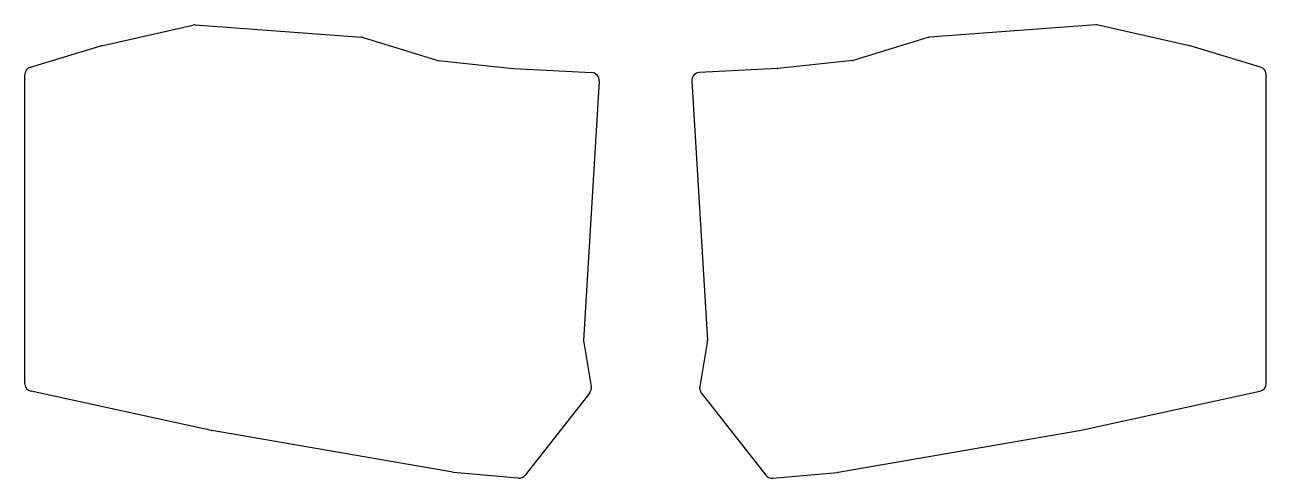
# Model space of a CAD drawing. Header units: millimetres. Extents: x -12 to 298, y -34 to 79.
import ezdxf

# ---------------------------------------------------------------- set-up
doc = ezdxf.new("R2010")
doc.units = ezdxf.units.MM

msp = doc.modelspace()

# ---------------------------------------------------------------- linework, layer by layer
for p, q in [((7.54, 74.26), (30.33, 79.44)), ((30.93, 79.49), (72.35, 76.38)), ((255.28, 79.49), (213.86, 76.38)), ((278.67, 74.26), (255.87, 79.44)), ((72.78, 76.29), (91.11, 70.67)), ((213.42, 76.29), (195.1, 70.67)), ((-10.1, 68.95), (7.41, 74.22)), ((296.31, 68.95), (278.8, 74.22)), ((91.49, 70.59), (110.16, 68.62)), ((110.27, 68.61), (129.65, 67.6)), ((175.94, 68.61), (156.56, 67.6)), ((194.72, 70.59), (176.04, 68.62)), ((-11.53, -9.91), (-11.53, 67.04)), ((131.54, 65.48), (127.69, 0.79)), ((154.67, 65.48), (158.52, 0.79)), ((297.73, -9.91), (297.73, 67.04)), ((127.72, 0.33), (129.6, -10.65)), ((158.49, 0.33), (156.61, -10.65)), ((34.94, -21.64), (-9.95, -11.87)), ((129.2, -12.22), (113.15, -32.77)), ((157.01, -12.22), (173.06, -32.77)), ((251.26, -21.64), (296.16, -11.87)), ((95.07, -32.06), (35.03, -21.66)), ((191.14, -32.06), (251.18, -21.66)), ((111.39, -33.53), (95.23, -32.08)), ((174.82, -33.53), (190.97, -32.08))]:
    msp.add_line(p, q)
for centre, start, end in [((30.78, 77.49), 85.7024, 102.8276), ((255.43, 77.49), 77.1724, 94.2976), ((7.99, 72.31), 102.8276, 106.7407), ((72.2, 74.38), 72.9283, 85.7024), ((214.01, 74.38), 94.2976, 107.0717), ((278.22, 72.31), 73.2593, 77.1724), ((-9.53, 67.04), 106.7407, 180), ((91.7, 72.58), 252.9283, 263.9872), ((110.37, 70.61), 263.9872, 267), ((175.83, 70.61), 273, 276.0128), ((194.51, 72.58), 276.0128, 287.0717), ((295.73, 67.04), 0, 73.2593), ((129.55, 65.6), 356.5941, 87), ((156.66, 65.6), 93, 183.4059), ((129.69, 0.67), 176.5941, 189.7065), ((156.52, 0.67), 350.2935, 3.4059), ((-9.53, -9.91), 180, 257.7176), ((127.62, -10.99), 322, 9.7065), ((158.58, -10.99), 170.2935, 218), ((295.73, -9.91), 282.2824, 0), ((35.37, -19.69), 257.7176, 260.173), ((250.84, -19.69), 279.827, 282.2824), ((95.41, -30.09), 260.173, 264.8652), ((111.57, -31.54), 264.8652, 322), ((174.64, -31.54), 218, 275.1348), ((190.79, -30.09), 275.1348, 279.827)]:
    msp.add_arc(centre, 2, start, end)

doc.saveas('drawing.dxf')
